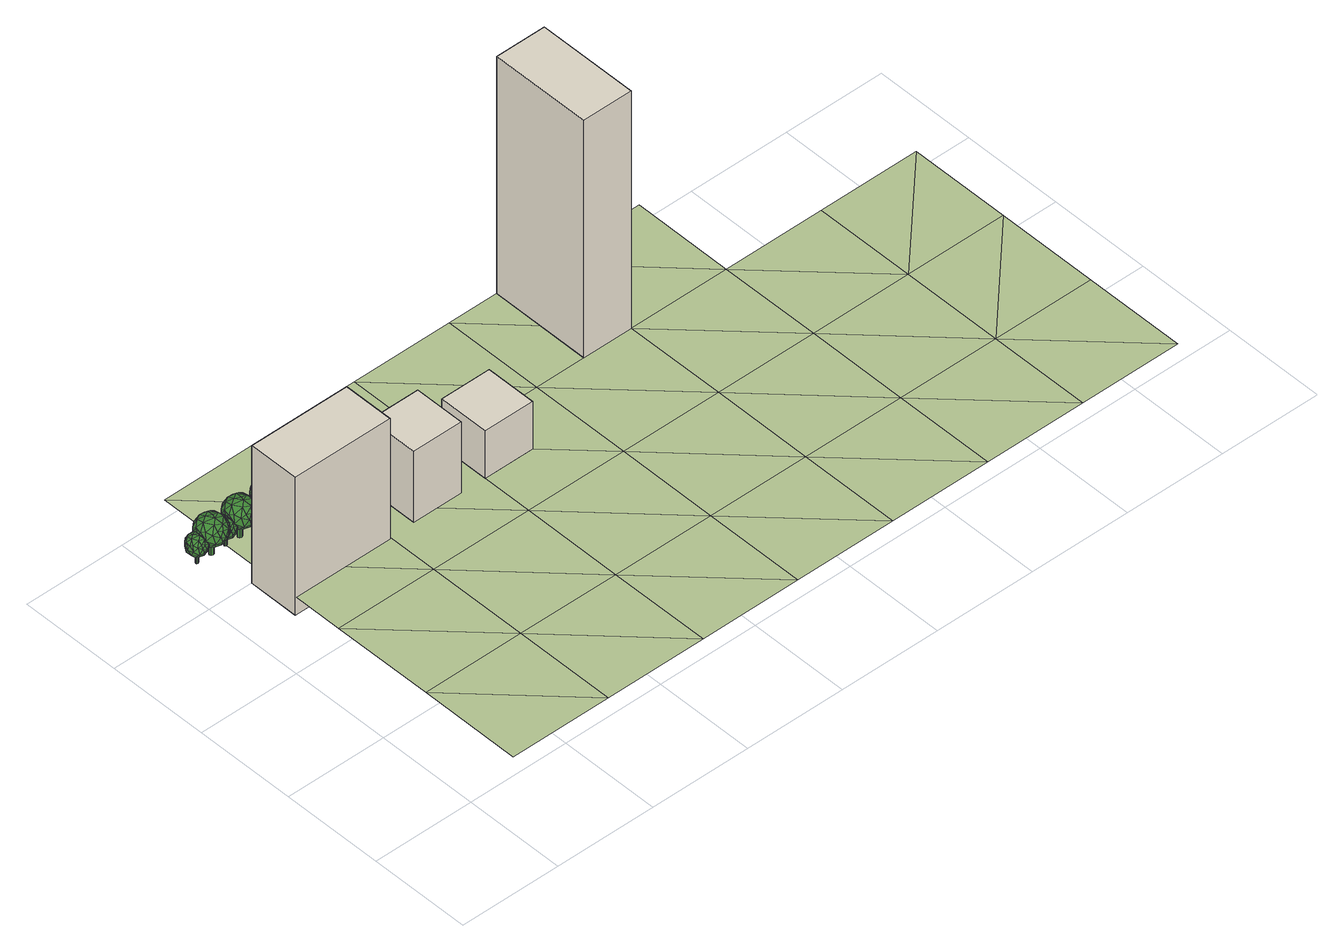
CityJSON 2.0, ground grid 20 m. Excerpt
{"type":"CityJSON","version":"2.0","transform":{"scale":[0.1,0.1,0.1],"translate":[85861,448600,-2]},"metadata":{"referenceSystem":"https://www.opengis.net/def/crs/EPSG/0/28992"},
"CityObjects":{
"tree1":{"type":"SolitaryVegetationObject","attributes":{"name":"Alderaan Tree 27","identifier":"identifier_tree_27","Metadata.author":"Person 27","Metadata.acquisitionMethod":"measurement","Metadata.owner":"Company 27","species":"Platanus occidentalis","height":6,"crownDiameter":4},"geometry":[{"type":"MultiSurface","lod":"3","boundaries":[[[0,1,2,3,4,5,6,7]],[[6,8,9,7]],[[5,10,8,6]],[[4,11,10,5]],[[3,12,11,4]],[[2,13,12,3]],[[1,14,13,2]],[[0,15,14,1]],[[7,9,15,0]],[[8,10,11,12,13,14,15,9]],[[16,17,18]],[[19,20,21]],[[22,23,24]],[[25,26,27]],[[16,28,17]],[[18,17,29]],[[30,16,18]],[[31,29,17]],[[32,17,28]],[[19,33,20]],[[21,20,23]],[[34,22,35]],[[36,30,37]],[[38,37,39]],[[40,36,38]],[[41,39,37]],[[42,37,30]],[[43,44,41]],[[45,46,26]],[[47,26,34]],[[48,45,47]],[[25,34,26]],[[27,26,46]],[[49,25,27]],[[50,43,51]],[[52,50,48]],[[53,51,43]],[[54,40,55]],[[56,55,49]],[[28,54,56]],[[57,55,40]],[[58,59,57]],[[60,61,43]],[[30,18,42]],[[62,29,63]],[[48,64,45]],[[54,28,16]],[[32,28,65]],[[27,65,49]],[[46,66,27]],[[67,33,19]],[[68,52,48]],[[34,35,68]],[[21,58,69]],[[38,69,40]],[[39,70,38]],[[59,58,22]],[[25,22,34]],[[53,71,51]],[[18,72,60]],[[45,64,73]],[[74,54,75]],[[44,76,77]],[[44,67,76]],[[78,59,79]],[[72,18,29]],[[30,80,16]],[[31,63,29]],[[66,73,31]],[[20,33,24]],[[70,77,19]],[[81,24,33]],[[36,80,30]],[[40,74,36]],[[41,77,39]],[[45,73,46]],[[68,47,34]],[[50,44,43]],[[48,50,71]],[[81,67,52]],[[71,64,48]],[[61,53,43]],[[72,62,53]],[[54,74,40]],[[65,56,49]],[[69,57,40]],[[60,72,61]],[[42,18,60]],[[64,62,63]],[[73,64,63]],[[75,54,16]],[[80,75,16]],[[76,67,19]],[[77,76,19]],[[35,81,52]],[[79,59,22]],[[25,79,22]],[[49,78,79]],[[32,31,17]],[[66,31,32]],[[70,19,21]],[[24,23,20]],[[35,22,24]],[[38,36,37]],[[42,41,37]],[[60,41,42]],[[47,45,26]],[[52,67,50]],[[53,62,71]],[[56,54,55]],[[57,78,55]],[[57,59,78]],[[27,66,65]],[[66,32,65]],[[68,35,52]],[[38,70,69]],[[70,21,69]],[[31,73,63]],[[66,46,73]],[[58,21,23]],[[70,39,77]],[[23,22,58]],[[81,35,24]],[[36,75,80]],[[36,74,75]],[[41,44,77]],[[60,43,41]],[[68,48,47]],[[25,49,79]],[[50,67,44]],[[71,50,51]],[[81,33,67]],[[71,62,64]],[[61,72,53]],[[72,29,62]],[[65,28,56]],[[55,78,49]],[[69,58,57]]]}]},
"tree2":{"type":"SolitaryVegetationObject","attributes":{"name":"Alderaan Tree 28","identifier":"identifier_tree_28","Metadata.author":"Person 28","Metadata.acquisitionMethod":"measurement","Metadata.owner":"Company 28","species":"Platanus orientalis","height":8,"crownDiameter":6},"geometry":[{"type":"MultiSurface","lod":"3","boundaries":[[[82,83,84,85,86,87,88,89]],[[88,90,91,89]],[[87,92,90,88]],[[86,93,92,87]],[[85,94,93,86]],[[84,95,94,85]],[[83,96,95,84]],[[82,97,96,83]],[[89,91,97,82]],[[90,92,93,94,95,96,97,91]],[[98,99,100]],[[101,102,103]],[[104,105,106]],[[107,108,109]],[[98,110,99]],[[100,99,111]],[[112,98,100]],[[113,111,99]],[[114,99,110]],[[101,115,102]],[[103,102,105]],[[116,104,117]],[[118,112,119]],[[120,119,121]],[[122,118,120]],[[123,121,119]],[[124,119,112]],[[125,126,123]],[[127,128,108]],[[129,108,116]],[[130,127,129]],[[107,116,108]],[[109,108,128]],[[131,107,109]],[[132,125,133]],[[134,132,130]],[[135,133,125]],[[136,122,137]],[[138,137,131]],[[110,136,138]],[[139,137,122]],[[140,141,139]],[[142,143,125]],[[112,100,124]],[[144,111,145]],[[130,146,127]],[[136,110,98]],[[114,110,147]],[[109,147,131]],[[128,148,109]],[[149,115,101]],[[150,134,130]],[[116,117,150]],[[103,140,151]],[[120,151,122]],[[121,152,120]],[[141,140,104]],[[107,104,116]],[[135,153,133]],[[100,154,142]],[[127,146,155]],[[156,136,157]],[[126,158,159]],[[126,149,158]],[[160,141,161]],[[154,100,111]],[[112,162,98]],[[113,145,111]],[[148,155,113]],[[102,115,106]],[[152,159,101]],[[163,106,115]],[[118,162,112]],[[122,156,118]],[[123,159,121]],[[127,155,128]],[[150,129,116]],[[132,126,125]],[[130,132,153]],[[163,149,134]],[[153,146,130]],[[143,135,125]],[[154,144,135]],[[136,156,122]],[[147,138,131]],[[151,139,122]],[[142,154,143]],[[124,100,142]],[[146,144,145]],[[155,146,145]],[[157,136,98]],[[162,157,98]],[[158,149,101]],[[159,158,101]],[[117,163,134]],[[161,141,104]],[[107,161,104]],[[131,160,161]],[[114,113,99]],[[148,113,114]],[[152,101,103]],[[106,105,102]],[[117,104,106]],[[120,118,119]],[[124,123,119]],[[142,123,124]],[[129,127,108]],[[134,149,132]],[[135,144,153]],[[138,136,137]],[[139,160,137]],[[139,141,160]],[[109,148,147]],[[148,114,147]],[[150,117,134]],[[120,152,151]],[[152,103,151]],[[113,155,145]],[[148,128,155]],[[140,103,105]],[[152,121,159]],[[105,104,140]],[[163,117,106]],[[118,157,162]],[[118,156,157]],[[123,126,159]],[[142,125,123]],[[150,130,129]],[[107,131,161]],[[132,149,126]],[[153,132,133]],[[163,115,149]],[[153,144,146]],[[143,154,135]],[[154,111,144]],[[147,110,138]],[[137,160,131]],[[151,140,139]]]}]},
"tree3":{"type":"SolitaryVegetationObject","attributes":{"name":"Alderaan Tree 29","identifier":"identifier_tree_29","Metadata.author":"Person 29","Metadata.acquisitionMethod":"measurement","Metadata.owner":"Company 29","species":"Platanus occidentalis","height":6,"crownDiameter":4},"geometry":[{"type":"MultiSurface","lod":"3","boundaries":[[[164,165,166,167,168,169,170,171]],[[170,172,173,171]],[[169,174,172,170]],[[168,175,174,169]],[[167,176,175,168]],[[166,177,176,167]],[[165,178,177,166]],[[164,179,178,165]],[[171,173,179,164]],[[172,174,175,176,177,178,179,173]],[[180,181,182]],[[183,184,185]],[[186,187,188]],[[189,190,191]],[[180,192,181]],[[182,181,193]],[[194,180,182]],[[195,193,181]],[[196,181,192]],[[183,197,184]],[[185,184,187]],[[198,186,199]],[[200,194,201]],[[202,201,203]],[[204,200,202]],[[205,203,201]],[[206,201,194]],[[207,208,205]],[[209,210,190]],[[211,190,198]],[[212,209,211]],[[189,198,190]],[[191,190,210]],[[213,189,191]],[[214,207,215]],[[216,214,212]],[[217,215,207]],[[218,204,219]],[[220,219,213]],[[192,218,220]],[[221,219,204]],[[222,223,221]],[[224,225,207]],[[194,182,206]],[[226,193,227]],[[212,228,209]],[[218,192,180]],[[196,192,229]],[[191,229,213]],[[210,230,191]],[[231,197,183]],[[232,216,212]],[[198,199,232]],[[185,222,233]],[[202,233,204]],[[203,234,202]],[[223,222,186]],[[189,186,198]],[[217,235,215]],[[182,236,224]],[[209,228,237]],[[238,218,239]],[[208,240,241]],[[208,231,240]],[[242,223,243]],[[236,182,193]],[[194,244,180]],[[195,227,193]],[[230,237,195]],[[184,197,188]],[[234,241,183]],[[245,188,197]],[[200,244,194]],[[204,238,200]],[[205,241,203]],[[209,237,210]],[[232,211,198]],[[214,208,207]],[[212,214,235]],[[245,231,216]],[[235,228,212]],[[225,217,207]],[[236,226,217]],[[218,238,204]],[[229,220,213]],[[233,221,204]],[[224,236,225]],[[206,182,224]],[[228,226,227]],[[237,228,227]],[[239,218,180]],[[244,239,180]],[[240,231,183]],[[241,240,183]],[[199,245,216]],[[243,223,186]],[[189,243,186]],[[213,242,243]],[[196,195,181]],[[230,195,196]],[[234,183,185]],[[188,187,184]],[[199,186,188]],[[202,200,201]],[[206,205,201]],[[224,205,206]],[[211,209,190]],[[216,231,214]],[[217,226,235]],[[220,218,219]],[[221,242,219]],[[221,223,242]],[[191,230,229]],[[230,196,229]],[[232,199,216]],[[202,234,233]],[[234,185,233]],[[195,237,227]],[[230,210,237]],[[222,185,187]],[[234,203,241]],[[187,186,222]],[[245,199,188]],[[200,239,244]],[[200,238,239]],[[205,208,241]],[[224,207,205]],[[232,212,211]],[[189,213,243]],[[214,231,208]],[[235,214,215]],[[245,197,231]],[[235,226,228]],[[225,236,217]],[[236,193,226]],[[229,192,220]],[[219,242,213]],[[233,222,221]]]}]},
"tree4":{"type":"SolitaryVegetationObject","attributes":{"name":"Alderaan Tree 30","identifier":"identifier_tree_30","Metadata.author":"Person 30","Metadata.acquisitionMethod":"measurement","Metadata.owner":"Company 30","species":"Platanus orientalis","height":8,"crownDiameter":6},"geometry":[{"type":"MultiSurface","lod":"3","boundaries":[[[246,247,248,249,250,251,252,253]],[[252,254,255,253]],[[251,256,254,252]],[[250,257,256,251]],[[249,258,257,250]],[[248,259,258,249]],[[247,260,259,248]],[[246,261,260,247]],[[253,255,261,246]],[[254,256,257,258,259,260,261,255]],[[262,263,264]],[[265,266,267]],[[268,269,270]],[[271,272,273]],[[262,274,263]],[[264,263,275]],[[276,262,264]],[[277,275,263]],[[278,263,274]],[[265,279,266]],[[267,266,269]],[[280,268,281]],[[282,276,283]],[[284,283,285]],[[286,282,284]],[[287,285,283]],[[288,283,276]],[[289,290,287]],[[291,292,272]],[[293,272,280]],[[294,291,293]],[[271,280,272]],[[273,272,292]],[[295,271,273]],[[296,289,297]],[[298,296,294]],[[299,297,289]],[[300,286,301]],[[302,301,295]],[[274,300,302]],[[303,301,286]],[[304,305,303]],[[306,307,289]],[[276,264,288]],[[308,275,309]],[[294,310,291]],[[300,274,262]],[[278,274,311]],[[273,311,295]],[[292,312,273]],[[313,279,265]],[[314,298,294]],[[280,281,314]],[[267,304,315]],[[284,315,286]],[[285,316,284]],[[305,304,268]],[[271,268,280]],[[299,317,297]],[[264,318,306]],[[291,310,319]],[[320,300,321]],[[290,322,323]],[[290,313,322]],[[324,305,325]],[[318,264,275]],[[276,326,262]],[[277,309,275]],[[312,319,277]],[[266,279,270]],[[316,323,265]],[[327,270,279]],[[282,326,276]],[[286,320,282]],[[287,323,285]],[[291,319,292]],[[314,293,280]],[[296,290,289]],[[294,296,317]],[[327,313,298]],[[317,310,294]],[[307,299,289]],[[318,308,299]],[[300,320,286]],[[311,302,295]],[[315,303,286]],[[306,318,307]],[[288,264,306]],[[310,308,309]],[[319,310,309]],[[321,300,262]],[[326,321,262]],[[322,313,265]],[[323,322,265]],[[281,327,298]],[[325,305,268]],[[271,325,268]],[[295,324,325]],[[278,277,263]],[[312,277,278]],[[316,265,267]],[[270,269,266]],[[281,268,270]],[[284,282,283]],[[288,287,283]],[[306,287,288]],[[293,291,272]],[[298,313,296]],[[299,308,317]],[[302,300,301]],[[303,324,301]],[[303,305,324]],[[273,312,311]],[[312,278,311]],[[314,281,298]],[[284,316,315]],[[316,267,315]],[[277,319,309]],[[312,292,319]],[[304,267,269]],[[316,285,323]],[[269,268,304]],[[327,281,270]],[[282,321,326]],[[282,320,321]],[[287,290,323]],[[306,289,287]],[[314,294,293]],[[271,295,325]],[[296,313,290]],[[317,296,297]],[[327,279,313]],[[317,308,310]],[[307,318,299]],[[318,275,308]],[[311,274,302]],[[301,324,295]],[[315,304,303]]]}]},
"tree5":{"type":"SolitaryVegetationObject","attributes":{"name":"Alderaan Tree 31","identifier":"identifier_tree_31","Metadata.author":"Person 31","Metadata.acquisitionMethod":"measurement","Metadata.owner":"Company 31","species":"Platanus occidentalis","height":6,"crownDiameter":4},"geometry":[{"type":"MultiSurface","lod":"3","boundaries":[[[328,329,330,331,332,333,334,335]],[[334,336,337,335]],[[333,338,336,334]],[[332,339,338,333]],[[331,340,339,332]],[[330,341,340,331]],[[329,342,341,330]],[[328,343,342,329]],[[335,337,343,328]],[[336,338,339,340,341,342,343,337]],[[344,345,346]],[[347,348,349]],[[350,351,352]],[[353,354,355]],[[344,356,345]],[[346,345,357]],[[358,344,346]],[[359,357,345]],[[360,345,356]],[[347,361,348]],[[349,348,351]],[[362,350,363]],[[364,358,365]],[[366,365,367]],[[368,364,366]],[[369,367,365]],[[370,365,358]],[[371,372,369]],[[373,374,354]],[[375,354,362]],[[376,373,375]],[[353,362,354]],[[355,354,374]],[[377,353,355]],[[378,371,379]],[[380,378,376]],[[381,379,371]],[[382,368,383]],[[384,383,377]],[[356,382,384]],[[385,383,368]],[[386,387,385]],[[388,389,371]],[[358,346,370]],[[390,357,391]],[[376,392,373]],[[382,356,344]],[[360,356,393]],[[355,393,377]],[[374,394,355]],[[395,361,347]],[[396,380,376]],[[362,363,396]],[[349,386,397]],[[366,397,368]],[[367,398,366]],[[387,386,350]],[[353,350,362]],[[381,399,379]],[[346,400,388]],[[373,392,401]],[[402,382,403]],[[372,404,405]],[[372,395,404]],[[406,387,407]],[[400,346,357]],[[358,408,344]],[[359,391,357]],[[394,401,359]],[[348,361,352]],[[398,405,347]],[[409,352,361]],[[364,408,358]],[[368,402,364]],[[369,405,367]],[[373,401,374]],[[396,375,362]],[[378,372,371]],[[376,378,399]],[[409,395,380]],[[399,392,376]],[[389,381,371]],[[400,390,381]],[[382,402,368]],[[393,384,377]],[[397,385,368]],[[388,400,389]],[[370,346,388]],[[392,390,391]],[[401,392,391]],[[403,382,344]],[[408,403,344]],[[404,395,347]],[[405,404,347]],[[363,409,380]],[[407,387,350]],[[353,407,350]],[[377,406,407]],[[360,359,345]],[[394,359,360]],[[398,347,349]],[[352,351,348]],[[363,350,352]],[[366,364,365]],[[370,369,365]],[[388,369,370]],[[375,373,354]],[[380,395,378]],[[381,390,399]],[[384,382,383]],[[385,406,383]],[[385,387,406]],[[355,394,393]],[[394,360,393]],[[396,363,380]],[[366,398,397]],[[398,349,397]],[[359,401,391]],[[394,374,401]],[[386,349,351]],[[398,367,405]],[[351,350,386]],[[409,363,352]],[[364,403,408]],[[364,402,403]],[[369,372,405]],[[388,371,369]],[[396,376,375]],[[353,377,407]],[[378,395,372]],[[399,378,379]],[[409,361,395]],[[399,390,392]],[[389,400,381]],[[400,357,390]],[[393,356,384]],[[383,406,377]],[[397,386,385]]]}]},
"building1":{"type":"Building","attributes":{"description":"This is a simple, primastic building meant to provide shadowing and occlusions","name":"Ancillary Building 29","identifier":"identifier_box_building_29","Indicator.type":"genericQuantitativeIndicator","Indicator.name":"name of genericQuantitativeIndicator","Indicator.scope":"scope of genericQuantitativeIndicator","Indicator.value":10,"Metadata.author":"Person 21","Metadata.acquisitionMethod":"measurement","Metadata.owner":"Company 21","bdgOwnerName":"Galactic Empire","bdgOwnershipType":"government"},"geometry":[{"type":"Solid","lod":"1","boundaries":[[[[410,411,412,413]],[[412,414,415,413]],[[411,416,414,412]],[[410,417,416,411]],[[413,415,417,410]],[[414,416,417,415]]]]}]},
"tree6":{"type":"SolitaryVegetationObject","attributes":{"name":"Alderaan Tree 32","identifier":"identifier_tree_32","Metadata.author":"Person 32","Metadata.acquisitionMethod":"measurement","Metadata.owner":"Company 32","species":"Platanus orientalis","height":8,"crownDiameter":6},"geometry":[{"type":"MultiSurface","lod":"3","boundaries":[[[418,419,420,421,422,423,424,425]],[[424,426,427,425]],[[423,428,426,424]],[[422,429,428,423]],[[421,430,429,422]],[[420,431,430,421]],[[419,432,431,420]],[[418,433,432,419]],[[425,427,433,418]],[[426,428,429,430,431,432,433,427]],[[434,435,436]],[[437,438,439]],[[440,441,442]],[[443,444,445]],[[434,446,435]],[[436,435,447]],[[448,434,436]],[[449,447,435]],[[450,435,446]],[[437,451,438]],[[439,438,441]],[[452,440,453]],[[454,448,455]],[[456,455,457]],[[458,454,456]],[[459,457,455]],[[460,455,448]],[[461,462,459]],[[463,464,444]],[[465,444,452]],[[466,463,465]],[[443,452,444]],[[445,444,464]],[[467,443,445]],[[468,461,469]],[[470,468,466]],[[471,469,461]],[[472,458,473]],[[474,473,467]],[[446,472,474]],[[475,473,458]],[[476,477,475]],[[478,479,461]],[[448,436,460]],[[480,447,481]],[[466,482,463]],[[472,446,434]],[[450,446,483]],[[445,483,467]],[[464,484,445]],[[485,451,437]],[[486,470,466]],[[452,453,486]],[[439,476,487]],[[456,487,458]],[[457,488,456]],[[477,476,440]],[[443,440,452]],[[471,489,469]],[[436,490,478]],[[463,482,491]],[[492,472,493]],[[462,494,495]],[[462,485,494]],[[496,477,497]],[[490,436,447]],[[448,498,434]],[[449,481,447]],[[484,491,449]],[[438,451,442]],[[488,495,437]],[[499,442,451]],[[454,498,448]],[[458,492,454]],[[459,495,457]],[[463,491,464]],[[486,465,452]],[[468,462,461]],[[466,468,489]],[[499,485,470]],[[489,482,466]],[[479,471,461]],[[490,480,471]],[[472,492,458]],[[483,474,467]],[[487,475,458]],[[478,490,479]],[[460,436,478]],[[482,480,481]],[[491,482,481]],[[493,472,434]],[[498,493,434]],[[494,485,437]],[[495,494,437]],[[453,499,470]],[[497,477,440]],[[443,497,440]],[[467,496,497]],[[450,449,435]],[[484,449,450]],[[488,437,439]],[[442,441,438]],[[453,440,442]],[[456,454,455]],[[460,459,455]],[[478,459,460]],[[465,463,444]],[[470,485,468]],[[471,480,489]],[[474,472,473]],[[475,496,473]],[[475,477,496]],[[445,484,483]],[[484,450,483]],[[486,453,470]],[[456,488,487]],[[488,439,487]],[[449,491,481]],[[484,464,491]],[[476,439,441]],[[488,457,495]],[[441,440,476]],[[499,453,442]],[[454,493,498]],[[454,492,493]],[[459,462,495]],[[478,461,459]],[[486,466,465]],[[443,467,497]],[[468,485,462]],[[489,468,469]],[[499,451,485]],[[489,480,482]],[[479,490,471]],[[490,447,480]],[[483,446,474]],[[473,496,467]],[[487,476,475]]]}]},
"tree7":{"type":"SolitaryVegetationObject","attributes":{"name":"Alderaan Tree 33","identifier":"identifier_tree_33","Metadata.author":"Person 33","Metadata.acquisitionMethod":"measurement","Metadata.owner":"Company 33","species":"Platanus occidentalis","height":6,"crownDiameter":4},"geometry":[{"type":"MultiSurface","lod":"3","boundaries":[[[500,501,502,503,504,505,506,507]],[[506,508,509,507]],[[505,510,508,506]],[[504,511,510,505]],[[503,512,511,504]],[[502,513,512,503]],[[501,514,513,502]],[[500,515,514,501]],[[507,509,515,500]],[[508,510,511,512,513,514,515,509]],[[516,517,518]],[[519,520,521]],[[522,523,524]],[[525,526,527]],[[516,528,517]],[[518,517,529]],[[530,516,518]],[[531,529,517]],[[532,517,528]],[[519,533,520]],[[521,520,523]],[[534,522,535]],[[536,530,537]],[[538,537,539]],[[540,536,538]],[[541,539,537]],[[542,537,530]],[[543,544,541]],[[545,546,526]],[[547,526,534]],[[548,545,547]],[[525,534,526]],[[527,526,546]],[[549,525,527]],[[550,543,551]],[[552,550,548]],[[553,551,543]],[[554,540,555]],[[556,555,549]],[[528,554,556]],[[557,555,540]],[[558,559,557]],[[560,561,543]],[[530,518,542]],[[562,529,563]],[[548,564,545]],[[554,528,516]],[[532,528,565]],[[527,565,549]],[[546,566,527]],[[567,533,519]],[[568,552,548]],[[534,535,568]],[[521,558,569]],[[538,569,540]],[[539,570,538]],[[559,558,522]],[[525,522,534]],[[553,571,551]],[[518,572,560]],[[545,564,573]],[[574,554,575]],[[544,576,577]],[[544,567,576]],[[578,559,579]],[[572,518,529]],[[530,580,516]],[[531,563,529]],[[566,573,531]],[[520,533,524]],[[570,577,519]],[[581,524,533]],[[536,580,530]],[[540,574,536]],[[541,577,539]],[[545,573,546]],[[568,547,534]],[[550,544,543]],[[548,550,571]],[[581,567,552]],[[571,564,548]],[[561,553,543]],[[572,562,553]],[[554,574,540]],[[565,556,549]],[[569,557,540]],[[560,572,561]],[[542,518,560]],[[564,562,563]],[[573,564,563]],[[575,554,516]],[[580,575,516]],[[576,567,519]],[[577,576,519]],[[535,581,552]],[[579,559,522]],[[525,579,522]],[[549,578,579]],[[532,531,517]],[[566,531,532]],[[570,519,521]],[[524,523,520]],[[535,522,524]],[[538,536,537]],[[542,541,537]],[[560,541,542]],[[547,545,526]],[[552,567,550]],[[553,562,571]],[[556,554,555]],[[557,578,555]],[[557,559,578]],[[527,566,565]],[[566,532,565]],[[568,535,552]],[[538,570,569]],[[570,521,569]],[[531,573,563]],[[566,546,573]],[[558,521,523]],[[570,539,577]],[[523,522,558]],[[581,535,524]],[[536,575,580]],[[536,574,575]],[[541,544,577]],[[560,543,541]],[[568,548,547]],[[525,549,579]],[[550,567,544]],[[571,550,551]],[[581,533,567]],[[571,562,564]],[[561,572,553]],[[572,529,562]],[[565,528,556]],[[555,578,549]],[[569,558,557]]]}]},
"building2":{"type":"Building","attributes":{"description":"This is a simple, primastic building meant to provide shadowing and occlusions","name":"Ancillary Building 25","identifier":"identifier_box_building_25","Indicator.type":"genericQuantitativeIndicator","Indicator.name":"name of genericQuantitativeIndicator","Indicator.scope":"scope of genericQuantitativeIndicator","Indicator.value":45,"Metadata.author":"Person 17","Metadata.acquisitionMethod":"measurement","Metadata.owner":"Company 17","bdgOwnerName":"Galactic Empire","bdgOwnershipType":"government"},"geometry":[{"type":"Solid","lod":"1","boundaries":[[[[582,583,584,585]],[[584,586,587,585]],[[583,588,586,584]],[[582,589,588,583]],[[585,587,589,582]],[[586,588,589,587]]]]}]},
"building3":{"type":"Building","attributes":{"description":"This is a simple, primastic building meant to provide shadowing and occlusions","name":"Ancillary Building 24","identifier":"identifier_box_building_24","Indicator.type":"genericQuantitativeIndicator","Indicator.name":"name of genericQuantitativeIndicator","Indicator.scope":"scope of genericQuantitativeIndicator","Indicator.value":80,"Metadata.author":"Person 16","Metadata.acquisitionMethod":"measurement","Metadata.owner":"Company 16","bdgOwnerName":"Galactic Empire","bdgOwnershipType":"government"},"geometry":[{"type":"Solid","lod":"1","boundaries":[[[[590,591,592,593]],[[592,594,595,593]],[[591,596,594,592]],[[590,597,596,591]],[[593,595,597,590]],[[594,596,597,595]]]]}]},
"building4":{"type":"Building","attributes":{"description":"This is a simple, primastic building meant to provide shadowing and occlusions","name":"Ancillary Building 30","identifier":"identifier_box_building_30","Indicator.type":"genericQuantitativeIndicator","Indicator.name":"name of genericQuantitativeIndicator","Indicator.scope":"scope of genericQuantitativeIndicator","Indicator.value":55,"Metadata.author":"Person 22","Metadata.acquisitionMethod":"measurement","Metadata.owner":"Company 22","bdgOwnerName":"Galactic Empire","bdgOwnershipType":"government"},"geometry":[{"type":"Solid","lod":"1","boundaries":[[[[598,599,600,601]],[[600,602,603,601]],[[599,604,602,600]],[[598,605,604,599]],[[601,603,605,598]],[[602,604,605,603]]]]}]},
"terrain1":{"type":"TINRelief","attributes":{"description":"Tile 0-5 of the DTM Alderaan","name":"DTM of Alderaan","identifier":"identifier_tin_relief_0-5","lod":1},"geometry":[{"type":"CompositeSurface","lod":"1","boundaries":[[[606,607,608]],[[607,609,608]]]}]},
"terrain2":{"type":"TINRelief","attributes":{"description":"Tile 1-5 of the DTM Alderaan","name":"DTM of Alderaan","identifier":"identifier_tin_relief_1-5","lod":1},"geometry":[{"type":"CompositeSurface","lod":"1","boundaries":[[[610,611,609]],[[611,608,609]]]}]},
"terrain3":{"type":"TINRelief","attributes":{"description":"Tile 2-5 of the DTM Alderaan","name":"DTM of Alderaan","identifier":"identifier_tin_relief_2-5","lod":1},"geometry":[{"type":"CompositeSurface","lod":"1","boundaries":[[[611,610,612]],[[610,613,612]]]}]},
"terrain4":{"type":"TINRelief","attributes":{"description":"Tile 3-5 of the DTM Alderaan","name":"DTM of Alderaan","identifier":"identifier_tin_relief_3-5","lod":1},"geometry":[{"type":"CompositeSurface","lod":"1","boundaries":[[[612,613,614]],[[613,615,614]]]}]},
"terrain5":{"type":"TINRelief","attributes":{"description":"Tile 0-6 of the DTM Alderaan","name":"DTM of Alderaan","identifier":"identifier_tin_relief_0-6","lod":1},"geometry":[{"type":"CompositeSurface","lod":"1","boundaries":[[[607,616,609]],[[616,617,609]]]}]},
"terrain6":{"type":"TINRelief","attributes":{"description":"Tile 1-6 of the DTM Alderaan","name":"DTM of Alderaan","identifier":"identifier_tin_relief_1-6","lod":1},"geometry":[{"type":"CompositeSurface","lod":"1","boundaries":[[[618,610,617]],[[610,609,617]]]}]},
"terrain7":{"type":"TINRelief","attributes":{"description":"Tile 2-6 of the DTM Alderaan","name":"DTM of Alderaan","identifier":"identifier_tin_relief_2-6","lod":1},"geometry":[{"type":"CompositeSurface","lod":"1","boundaries":[[[610,618,613]],[[618,590,613]]]}]},
"terrain8":{"type":"TINRelief","attributes":{"description":"Tile 3-6 of the DTM Alderaan","name":"DTM of Alderaan","identifier":"identifier_tin_relief_3-6","lod":1},"geometry":[{"type":"CompositeSurface","lod":"1","boundaries":[[[619,615,590]],[[615,613,590]]]}]},
"terrain9":{"type":"TINRelief","attributes":{"description":"Tile 0-7 of the DTM Alderaan","name":"DTM of Alderaan","identifier":"identifier_tin_relief_0-7","lod":1},"geometry":[{"type":"CompositeSurface","lod":"1","boundaries":[[[616,620,617]],[[620,621,617]]]}]},
"terrain10":{"type":"TINRelief","attributes":{"description":"Tile 1-7 of the DTM Alderaan","name":"DTM of Alderaan","identifier":"identifier_tin_relief_1-7","lod":1},"geometry":[{"type":"CompositeSurface","lod":"1","boundaries":[[[622,618,621]],[[618,617,621]]]}]},
"terrain11":{"type":"TINRelief","attributes":{"description":"Tile 2-7 of the DTM Alderaan","name":"DTM of Alderaan","identifier":"identifier_tin_relief_2-7","lod":1},"geometry":[{"type":"CompositeSurface","lod":"1","boundaries":[[[618,622,590]],[[622,623,590]]]}]},
"terrain12":{"type":"TINRelief","attributes":{"description":"Tile 3-7 of the DTM Alderaan","name":"DTM of Alderaan","identifier":"identifier_tin_relief_3-7","lod":1},"geometry":[{"type":"CompositeSurface","lod":"1","boundaries":[[[624,619,623]],[[619,590,623]]]}]},
"terrain13":{"type":"TINRelief","attributes":{"description":"Tile 0-8 of the DTM Alderaan","name":"DTM of Alderaan","identifier":"identifier_tin_relief_0-8","lod":1},"geometry":[{"type":"CompositeSurface","lod":"1","boundaries":[[[620,625,621]],[[625,626,621]]]}]},
"terrain14":{"type":"TINRelief","attributes":{"description":"Tile 1-8 of the DTM Alderaan","name":"DTM of Alderaan","identifier":"identifier_tin_relief_1-8","lod":1},"geometry":[{"type":"CompositeSurface","lod":"1","boundaries":[[[627,622,626]],[[622,621,626]]]}]},
"terrain15":{"type":"TINRelief","attributes":{"description":"Tile 2-8 of the DTM Alderaan","name":"DTM of Alderaan","identifier":"identifier_tin_relief_2-8","lod":1},"geometry":[{"type":"CompositeSurface","lod":"1","boundaries":[[[622,627,623]],[[627,600,623]]]}]},
"terrain16":{"type":"TINRelief","attributes":{"description":"Tile 3-8 of the DTM Alderaan","name":"DTM of Alderaan","identifier":"identifier_tin_relief_3-8","lod":1},"geometry":[{"type":"CompositeSurface","lod":"1","boundaries":[[[599,624,600]],[[624,623,600]]]}]},
"terrain17":{"type":"TINRelief","attributes":{"description":"Tile 0-9 of the DTM Alderaan","name":"DTM of Alderaan","identifier":"identifier_tin_relief_0-9","lod":1},"geometry":[{"type":"CompositeSurface","lod":"1","boundaries":[[[625,628,626]],[[628,629,626]]]}]},
"terrain18":{"type":"TINRelief","attributes":{"description":"Tile 1-9 of the DTM Alderaan","name":"DTM of Alderaan","identifier":"identifier_tin_relief_1-9","lod":1},"geometry":[{"type":"CompositeSurface","lod":"1","boundaries":[[[630,627,629]],[[627,626,629]]]}]},
"terrain19":{"type":"TINRelief","attributes":{"description":"Tile 2-9 of the DTM Alderaan","name":"DTM of Alderaan","identifier":"identifier_tin_relief_2-9","lod":1},"geometry":[{"type":"CompositeSurface","lod":"1","boundaries":[[[627,630,600]],[[630,631,600]]]}]},
"terrain20":{"type":"TINRelief","attributes":{"description":"Tile 3-9 of the DTM Alderaan","name":"DTM of Alderaan","identifier":"identifier_tin_relief_3-9","lod":1},"geometry":[{"type":"CompositeSurface","lod":"1","boundaries":[[[632,599,631]],[[599,600,631]]]}]},
"terrain21":{"type":"TINRelief","attributes":{"description":"Tile 0-10 of the DTM Alderaan","name":"DTM of Alderaan","identifier":"identifier_tin_relief_0-10","lod":1},"geometry":[{"type":"CompositeSurface","lod":"1","boundaries":[[[628,633,629]],[[633,634,629]]]}]},
"terrain22":{"type":"TINRelief","attributes":{"description":"Tile 1-10 of the DTM Alderaan","name":"DTM of Alderaan","identifier":"identifier_tin_relief_1-10","lod":1},"geometry":[{"type":"CompositeSurface","lod":"1","boundaries":[[[635,630,634]],[[630,629,634]]]}]},
"terrain23":{"type":"TINRelief","attributes":{"description":"Tile 2-10 of the DTM Alderaan","name":"DTM of Alderaan","identifier":"identifier_tin_relief_2-10","lod":1},"geometry":[{"type":"CompositeSurface","lod":"1","boundaries":[[[630,635,631]],[[635,636,631]]]}]},
"terrain24":{"type":"TINRelief","attributes":{"description":"Tile 0-11 of the DTM Alderaan","name":"DTM of Alderaan","identifier":"identifier_tin_relief_0-11","lod":1},"geometry":[{"type":"CompositeSurface","lod":"1","boundaries":[[[633,637,634]],[[637,638,634]]]}]},
"terrain25":{"type":"TINRelief","attributes":{"description":"Tile 1-11 of the DTM Alderaan","name":"DTM of Alderaan","identifier":"identifier_tin_relief_1-11","lod":1},"geometry":[{"type":"CompositeSurface","lod":"1","boundaries":[[[635,634,639]],[[634,638,639]]]}]},
"terrain26":{"type":"TINRelief","attributes":{"description":"Tile 2-11 of the DTM Alderaan","name":"DTM of Alderaan","identifier":"identifier_tin_relief_2-11","lod":1},"geometry":[{"type":"CompositeSurface","lod":"1","boundaries":[[[636,635,640]],[[635,639,640]]]}]}
},
"vertices":[
[32,658,40],[30,657,40],[28,658,40],[27,660,40],[28,662,40],[30,663,40],[32,662,40],[33,660,40],[32,662,58],[33,660,58],[30,663,58],[28,662,58],[27,660,58],[28,658,58],[30,657,58],[32,658,58],[40,677,73],[31,680,79],[40,677,84],[40,643,85],[33,640,79],[38,643,72],[20,643,73],[28,641,73],[26,641,83],[13,655,69],[10,660,78],[13,666,69],[30,677,68],[29,678,89],[47,670,80],[22,678,82],[22,677,72],[31,642,89],[13,649,79],[19,645,87],[48,663,70],[50,660,80],[47,654,69],[47,651,78],[40,659,61],[48,658,89],[47,668,87],[40,661,97],[43,654,94],[13,665,90],[13,669,78],[12,657,88],[19,660,97],[19,661,61],[31,655,100],[33,660,100],[24,650,97],[33,668,98],[35,670,61],[30,660,58],[27,668,60],[33,652,60],[30,644,66],[25,648,63],[43,670,92],[38,670,96],[26,673,95],[20,676,87],[19,670,94],[21,670,63],[17,674,74],[34,647,95],[15,652,90],[39,650,63],[43,646,74],[26,664,99],[35,676,91],[14,671,85],[41,665,62],[43,670,66],[41,648,91],[46,649,85],[23,654,60],[17,650,66],[46,671,73],[25,644,91],
[63,657,40],[60,656,40],[57,657,40],[56,660,40],[57,663,40],[60,664,40],[63,663,40],[64,660,40],[63,663,64],[64,660,64],[60,664,64],[57,663,64],[56,660,64],[57,657,64],[60,656,64],[63,657,64],[74,685,84],[61,690,92],[75,685,99],[74,635,100],[64,630,92],[71,634,83],[46,635,84],[57,631,85],[54,631,97],[35,652,79],[30,660,91],[35,669,79],[60,686,77],[59,686,105],[86,676,93],[48,687,96],[49,686,83],[61,634,105],[35,644,92],[43,638,103],[87,664,80],[90,660,93],[85,651,79],[86,646,91],[76,659,68],[87,658,105],[85,671,102],[76,661,116],[79,652,113],[35,667,106],[34,674,91],[33,656,104],[43,660,116],[43,661,69],[61,653,120],[64,660,120],[52,645,116],[64,673,118],[67,675,68],[59,660,63],[56,673,66],[64,647,66],[60,636,75],[53,642,71],[80,675,109],[72,675,114],[54,680,113],[45,683,103],[44,675,112],[47,675,71],[40,681,85],[66,640,113],[37,648,107],[73,645,71],[80,639,85],[54,666,119],[68,684,107],[36,676,100],[76,668,69],[80,675,75],[77,643,108],[84,644,100],[49,651,67],[40,645,75],[84,676,84],[52,636,107],
[92,658,40],[90,657,40],[88,658,40],[87,660,40],[88,662,40],[90,663,40],[92,662,40],[93,660,40],[92,662,58],[93,660,58],[90,663,58],[88,662,58],[87,660,58],[88,658,58],[90,657,58],[92,658,58],[100,677,73],[91,680,79],[100,677,84],[100,643,85],[93,640,79],[98,643,72],[80,643,73],[88,641,73],[86,641,83],[73,655,69],[70,660,78],[73,666,69],[90,677,68],[89,678,89],[107,670,80],[82,678,82],[82,677,72],[91,642,89],[73,649,79],[79,645,87],[108,663,70],[110,660,80],[107,654,69],[107,651,78],[100,659,61],[108,658,89],[107,668,87],[100,661,97],[103,654,94],[73,665,90],[73,669,78],[72,657,88],[79,660,97],[79,661,61],[91,655,100],[93,660,100],[84,650,97],[93,668,98],[95,670,61],[90,660,58],[87,668,60],[93,652,60],[90,644,66],[85,648,63],[103,670,92],[98,670,96],[86,673,95],[80,676,87],[79,670,94],[81,670,63],[77,674,74],[94,647,95],[75,652,90],[99,650,63],[103,646,74],[86,664,99],[95,676,91],[74,671,85],[101,665,62],[103,670,66],[101,648,91],[106,649,85],[83,654,60],[77,650,66],[106,671,73],[85,644,91],
[123,657,40],[120,656,40],[117,657,40],[116,660,40],[117,663,40],[120,664,40],[123,663,40],[124,660,40],[123,663,64],[124,660,64],[120,664,64],[117,663,64],[116,660,64],[117,657,64],[120,656,64],[123,657,64],[134,685,84],[121,690,92],[135,685,99],[134,635,100],[124,630,92],[131,634,83],[106,635,84],[117,631,85],[114,631,97],[95,652,79],[90,660,91],[95,669,79],[120,686,77],[119,686,105],[146,676,93],[108,687,96],[109,686,83],[121,634,105],[95,644,92],[103,638,103],[147,664,80],[150,660,93],[145,651,79],[146,646,91],[136,659,68],[147,658,105],[145,671,102],[136,661,116],[139,652,113],[95,667,106],[94,674,91],[93,656,104],[103,660,116],[103,661,69],[121,653,120],[124,660,120],[112,645,116],[124,673,118],[127,675,68],[119,660,63],[116,673,66],[124,647,66],[120,636,75],[113,642,71],[140,675,109],[132,675,114],[114,680,113],[105,683,103],[104,675,112],[107,675,71],[100,681,85],[126,640,113],[97,648,107],[133,645,71],[140,639,85],[114,666,119],[128,684,107],[96,676,100],[136,668,69],[140,675,75],[137,643,108],[144,644,100],[109,651,67],[100,645,75],[144,676,84],[112,636,107],
[152,658,40],[150,657,40],[148,658,40],[147,660,40],[148,662,40],[150,663,40],[152,662,40],[153,660,40],[152,662,58],[153,660,58],[150,663,58],[148,662,58],[147,660,58],[148,658,58],[150,657,58],[152,658,58],[160,677,73],[151,680,79],[160,677,84],[160,643,85],[153,640,79],[158,643,72],[140,643,73],[148,641,73],[146,641,83],[133,655,69],[130,660,78],[133,666,69],[150,677,68],[149,678,89],[167,670,80],[142,678,82],[142,677,72],[151,642,89],[133,649,79],[139,645,87],[168,663,70],[170,660,80],[167,654,69],[167,651,78],[160,659,61],[168,658,89],[167,668,87],[160,661,97],[163,654,94],[133,665,90],[133,669,78],[132,657,88],[139,660,97],[139,661,61],[151,655,100],[153,660,100],[144,650,97],[153,668,98],[155,670,61],[150,660,58],[147,668,60],[153,652,60],[150,644,66],[145,648,63],[163,670,92],[158,670,96],[146,673,95],[140,676,87],[139,670,94],[141,670,63],[137,674,74],[154,647,95],[135,652,90],[159,650,63],[163,646,74],[146,664,99],[155,676,91],[134,671,85],[161,665,62],[163,670,66],[161,648,91],[166,649,85],[143,654,60],[137,650,66],[166,671,73],[145,644,91],
[90,600,0],[290,600,0],[290,500,0],[90,500,0],[290,500,290],[90,500,290],[290,600,290],[90,600,290],
[183,657,40],[180,656,40],[177,657,40],[176,660,40],[177,663,40],[180,664,40],[183,663,40],[184,660,40],[183,663,64],[184,660,64],[180,664,64],[177,663,64],[176,660,64],[177,657,64],[180,656,64],[183,657,64],[194,685,84],[181,690,92],[195,685,99],[194,635,100],[184,630,92],[191,634,83],[166,635,84],[177,631,85],[174,631,97],[155,652,79],[150,660,91],[155,669,79],[180,686,77],[179,686,105],[206,676,93],[168,687,96],[169,686,83],[181,634,105],[155,644,92],[163,638,103],[207,664,80],[210,660,93],[205,651,79],[206,646,91],[196,659,68],[207,658,105],[205,671,102],[196,661,116],[199,652,113],[155,667,106],[154,674,91],[153,656,104],[163,660,116],[163,661,69],[181,653,120],[184,660,120],[172,645,116],[184,673,118],[187,675,68],[179,660,63],[176,673,66],[184,647,66],[180,636,75],[173,642,71],[200,675,109],[192,675,114],[174,680,113],[165,683,103],[164,675,112],[167,675,71],[160,681,85],[186,640,113],[157,648,107],[193,645,71],[200,639,85],[174,666,119],[188,684,107],[156,676,100],[196,668,69],[200,675,75],[197,643,108],[204,644,100],[169,651,67],[160,645,75],[204,676,84],[172,636,107],
[212,658,40],[210,657,40],[208,658,40],[207,660,40],[208,662,40],[210,663,40],[212,662,40],[213,660,40],[212,662,58],[213,660,58],[210,663,58],[208,662,58],[207,660,58],[208,658,58],[210,657,58],[212,658,58],[220,677,73],[211,680,79],[220,677,84],[220,643,85],[213,640,79],[218,643,72],[200,643,73],[208,641,73],[206,641,83],[193,655,69],[190,660,78],[193,666,69],[210,677,68],[209,678,89],[227,670,80],[202,678,82],[202,677,72],[211,642,89],[193,649,79],[199,645,87],[228,663,70],[230,660,80],[227,654,69],[227,651,78],[220,659,61],[228,658,89],[227,668,87],[220,661,97],[223,654,94],[193,665,90],[193,669,78],[192,657,88],[199,660,97],[199,661,61],[211,655,100],[213,660,100],[204,650,97],[213,668,98],[215,670,61],[210,660,58],[207,668,60],[213,652,60],[210,644,66],[205,648,63],[223,670,92],[218,670,96],[206,673,95],[200,676,87],[199,670,94],[201,670,63],[197,674,74],[214,647,95],[195,652,90],[219,650,63],[223,646,74],[206,664,99],[215,676,91],[194,671,85],[221,665,62],[223,670,66],[221,648,91],[226,649,85],[203,654,60],[197,650,66],[226,671,73],[205,644,91],
[340,600,40],[440,600,40],[440,500,40],[340,500,40],[440,500,190],[340,500,190],[440,600,190],[340,600,190],
[490,600,40],[590,600,40],[590,500,40],[490,500,40],[590,500,140],[490,500,140],[590,600,140],[490,600,140],
[790,800,40],[890,800,40],[890,600,40],[790,600,40],[890,600,540],[790,600,540],[890,800,540],[790,800,540],
[90,0,40],[290,0,40],[90,200,40],[290,200,40],
[290,400,40],[90,400,40],
[90,600,40],[290,600,40],
[90,800,40],[290,800,40],
[490,0,40],[490,200,40],
[490,400,40],
[490,800,40],
[690,0,40],[690,200,40],
[690,400,40],
[690,600,40],
[690,800,40],
[890,0,40],[890,200,40],
[890,400,40],
[1090,0,40],[1090,200,40],
[1090,400,40],
[1090,600,40],
[1090,800,40],
[1290,0,40],[1290,200,40],
[1290,400,40],
[1290,600,40],
[1490,0,40],[1490,200,40],
[1490,400,40],
[1490,600,40]
]}
